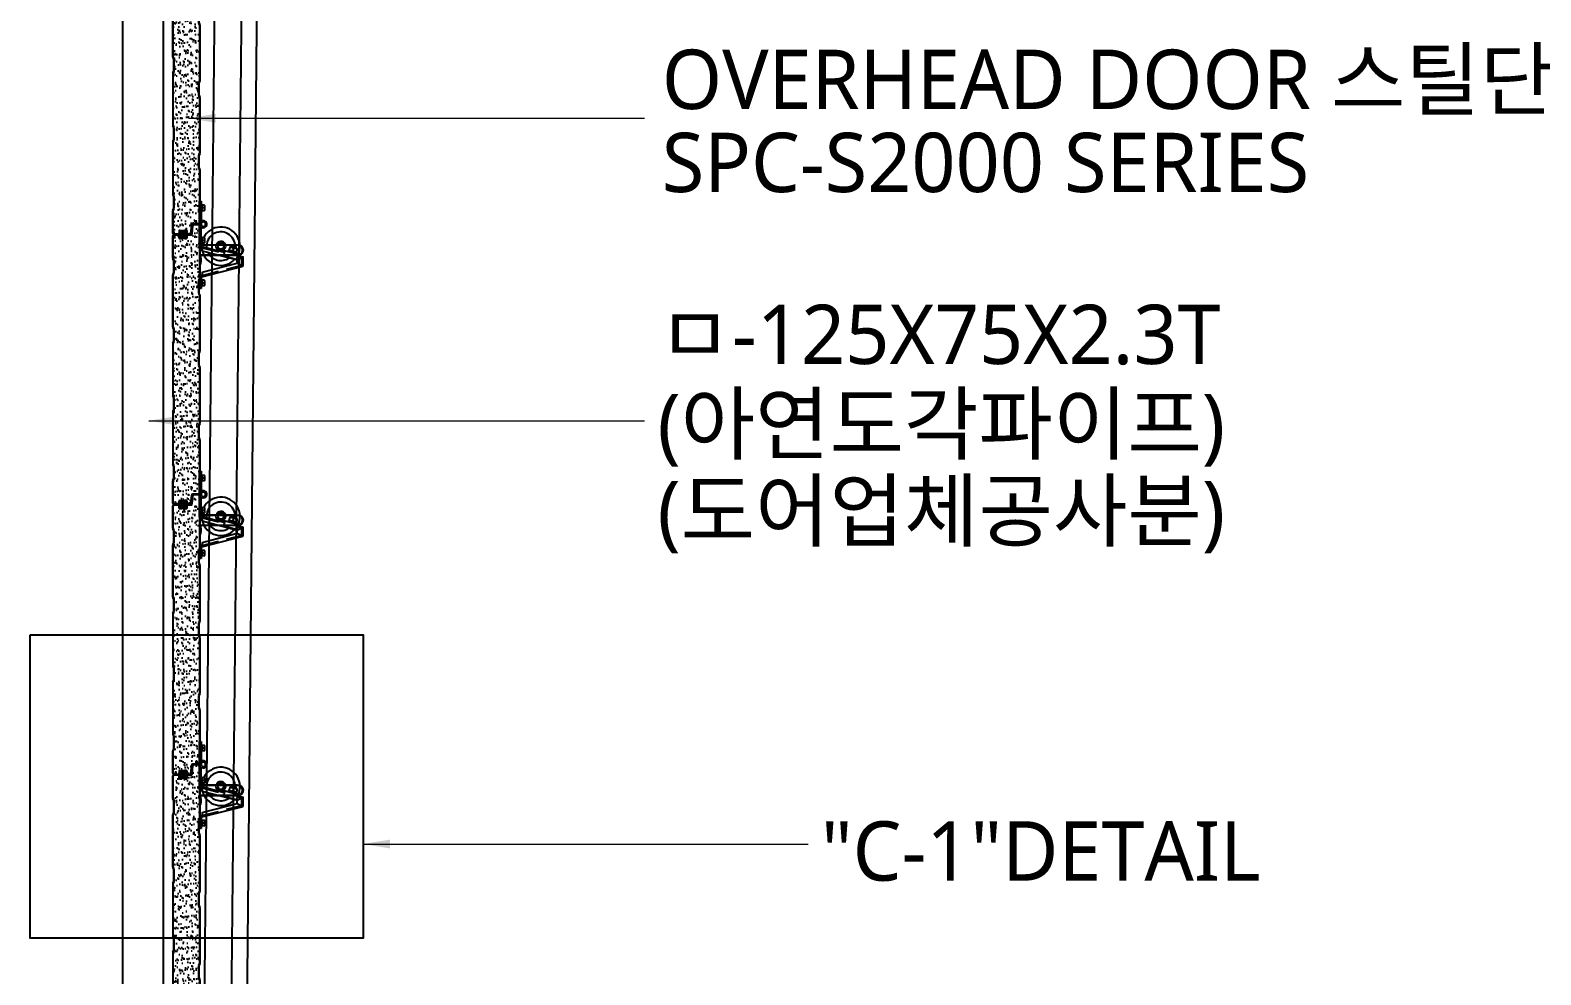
# Model space of a CAD drawing. Header units: millimetres. Extents: x 909 to 159266, y 137 to 21462.
# Drawn here: x 96085 to 98882, y 12569 to 14317 of the extents above; entities that cross this region are included whole.
import ezdxf

# ---------------------------------------------------------------- set-up
doc = ezdxf.new("R2010")
doc.units = ezdxf.units.MM
doc.header["$LTSCALE"] = 50
doc.header["$MEASUREMENT"] = 0
doc.linetypes.add('HIDDEN2', pattern=[0.1875, 0.125, -0.0625])
for name, color, linetype in [('OHD Frame', 2, 'Continuous'), ('OHD Panel', 5, 'Continuous'), ('OHD Track', 4, 'Continuous')]:
    doc.layers.add(name, color=color, linetype=linetype)
doc.layers.add('건축120130$0$TEX', color=3, linetype='Continuous', lineweight=15)
doc.layers.add('주단면도-1$0$A-ELEV-LIN2', color=7, linetype='Continuous', lineweight=25)
doc.styles.get("Standard").update_dxf_attribs({"font": 'NanumGothicBold.ttf'})
doc.styles.add('울릉도M', font='NanumGothic.ttf')
doc.dimstyles.new('ISO-25', dxfattribs={"dimtxt": 2.5, "dimasz": 2.5, "dimexe": 1.25, "dimexo": 0.625, "dimtad": 1, "dimtxsty": 'Standard', "dimcen": 2.5, "dimadec": 0, "dimazin": 0, "dimtfac": 1, "dimtmove": 0, "dimatfit": 3, "dimfxl": 1, "dimarcsym": 0})

# ---------------------------------------------------------------- blocks, each defined once
blk = doc.blocks.new('A$C1B0F701D')
at = {"layer": 'OHD Panel'}
for p, q in [((1.218728721141815e-05, 457.0901667959988), (1.218728721141815e-05, 498.4999968521297)), ((0.5000121872872114, 457.0901667959988), (0.5000121872872114, 498.4999968521297)), ((2.500012187287211, 500.9999968521297), (9.500012187287211, 500.9999968521297)), ((9.500012187287211, 500.9999968521297), (2.500012187287211, 500.9999968521297)), ((2.500012187287211, 500.4999968521297), (9.500012187287211, 500.4999968521297)), ((11.50001218728721, 498.4999968521297), (11.50001218728721, 495.9999968521297)), ((11.50001218728721, 494.9999968521297), (11.50001218728721, 498.4999968521297)), ((12.00001218728721, 498.4999968521297), (12.00001218728721, 495.9999968521297)), ((12.00001218728721, 494.9999968521297), (12.00001218728721, 498.4999968521297)), ((16.50001218728721, 493.9999968521297), (13.00001218728721, 493.9999968521297)), ((13.00001218728721, 493.4999968521297), (16.50001218728721, 493.4999968521297)), ((16.50001218728721, 493.4999968521297), (16.50001218728721, 493.9999968521297)), ((1.788866569288075, 452.922288088128), (0.2639442104846239, 455.9721328075975)), ((2.236080165021122, 453.1458948869258), (0.7111578052863479, 456.1957396063954)), ((2.000012187287211, 430.9721328075975), (2.000012187287211, 452.0278608985245)), ((2.500012187287211, 430.9721328075975), (2.500012187287211, 452.0278608985245)), ((1.218728721141815e-05, 330.0901667959988), (1.218728721141815e-05, 425.9098269082606)), ((0.2639442104846239, 427.0278608985245), (1.788866569288075, 430.0777056161314)), ((0.5000121872872114, 330.0901667959988), (0.5000121872872114, 425.9098269082606)), ((0.7111578052863479, 426.8042540997267), (2.236080165021122, 429.8540988191962)), ((1.788866569288075, 325.922288088128), (0.2639442104846239, 328.9721328075975)), ((2.236080165021122, 326.1458948869258), (0.7111578052863479, 329.1957396063954)), ((2.000012187287211, 303.9721328075975), (2.000012187287211, 325.0278608985245)), ((2.500012187287211, 303.9721328075975), (2.500012187287211, 325.0278608985245)), ((1.218728721141815e-05, 298.9098269082606), (1.218728721141815e-05, 203.0901667959988)), ((0.2639442104846239, 300.0278608985245), (1.788866569288075, 303.0777056161314)), ((0.5000121872872114, 203.0901667959988), (0.5000121872872114, 298.9098269082606)), ((0.7111578052863479, 299.8042540997267), (2.236080165021122, 302.8540988191962)), ((1.788866569288075, 198.922288088128), (0.2639442104846239, 201.9721328075975)), ((2.236080165021122, 199.1458948869258), (0.7111578052863479, 202.1957396063954)), ((2.000012187287211, 176.9721328075975), (2.000012187287211, 198.0278608985245)), ((2.500012187287211, 176.9721328075975), (2.500012187287211, 198.0278608985245)), ((1.218728721141815e-05, 171.9098269082606), (1.218728721141815e-05, 76.09016679599881)), ((0.2639442104846239, 173.0278608985245), (1.788866569288075, 176.0777056161314)), ((0.5000121872872114, 76.09016679599881), (0.5000121872872114, 171.9098269082606)), ((0.7111578052863479, 172.8042540997267), (2.236080165021122, 175.8540988191962)), ((1.788866569288075, 71.92228808812797), (0.2639442104846239, 74.97213280759752)), ((2.236080165021122, 72.14589488692582), (0.7111578052863479, 75.19573960639536)), ((2.000012187287211, 49.97213280759752), (2.000012187287211, 71.02786089852452)), ((2.500012187287211, 49.97213280759752), (2.500012187287211, 71.02786089852452)), ((1.218728721141815e-05, 3.499996852129698), (1.218728721141815e-05, 44.90982690826058)), ((0.2639442104846239, 46.02786089852452), (1.788866569288075, 49.07770561613142)), ((0.5000121872872114, 3.499996852129698), (0.5000121872872114, 44.90982690826058)), ((0.7111578052863479, 45.80425409972668), (2.236080165021122, 48.85409881919622)), ((9.500012187287211, 1.499996852129698), (2.500012187287211, 1.499996852129698)), ((9.500012187287211, 0.9999968521296978), (2.500012187287211, 0.9999968521296978)), ((11.50001218728721, 6.999996852129698), (11.50001218728721, 3.499996852129698)), ((12.00001218728721, 6.999996852129698), (12.00001218728721, 3.499996852129698)), ((13.00001218728721, 8.499996852129698), (16.50001218728721, 8.499996852129698)), ((16.50001218728721, 7.999996852129698), (13.00001218728721, 7.999996852129698)), ((16.50001218728721, 8.499996852129698), (16.50001218728721, 7.999996852129698))]:
    blk.add_line(p, q, dxfattribs=at)
for centre, radius, start, end in [((2.500012187287211, 498.4999968521297), 2.5, 90, 180), ((2.500012187287211, 498.4999968521297), 2.000000000001364, 90, 180), ((9.500012187287211, 498.4999968521297), 2.5, 0, 90), ((9.500012187287211, 498.4999968521297), 1.999999999998408, 0, 90), ((13.00001218728721, 494.9999968521297), 1.5, 180, 270), ((13.00001218728721, 494.9999968521297), 1, 180, 270), ((2.500012187287211, 457.0901667959988), 2.5, 180, 206.5650512009417), ((2.500012187287211, 457.0901667959988), 2, 180, 206.5650512009417), ((1.218728721141815e-05, 452.0278608985245), 2, 0, 26.56505120094169), ((1.218728721141815e-05, 452.0278608985245), 2.5, 0, 26.56505120094169), ((2.500012187287211, 425.9098269082606), 2.5, 153.4349487990583, 180), ((2.500012187287211, 425.9098269082606), 2, 153.4349487990583, 180), ((1.218728721141815e-05, 430.9721328075975), 2, 333.4349487990583, 0), ((1.218728721141815e-05, 430.9721328075975), 2.5, 333.4349487990583, 0), ((2.500012187287211, 330.0901667959988), 2.5, 180, 206.5650512009417), ((2.500012187287211, 330.0901667959988), 2, 180, 206.5650512009417), ((1.218728721141815e-05, 325.0278608985245), 2, 0, 26.56505120094169), ((1.218728721141815e-05, 325.0278608985245), 2.5, 0, 26.56505120094169), ((2.500012187287211, 298.9098269082606), 2.5, 153.4349487990583, 180), ((2.500012187287211, 298.9098269082606), 2, 153.4349487990583, 180), ((1.218728721141815e-05, 303.9721328075975), 2, 333.4349487990583, 0), ((1.218728721141815e-05, 303.9721328075975), 2.5, 333.4349487990583, 0), ((2.500012187287211, 203.0901667959988), 2.5, 180, 206.5650512009417), ((2.500012187287211, 203.0901667959988), 2, 180, 206.5650512009417), ((1.218728721141815e-05, 198.0278608985245), 2, 0, 26.56505120094169), ((1.218728721141815e-05, 198.0278608985245), 2.5, 0, 26.56505120094169), ((2.500012187287211, 171.9098269082606), 2.5, 153.4349487990583, 180), ((2.500012187287211, 171.9098269082606), 2, 153.4349487990583, 180), ((1.218728721141815e-05, 176.9721328075975), 2, 333.4349487990583, 0), ((1.218728721141815e-05, 176.9721328075975), 2.5, 333.4349487990583, 0), ((2.500012187287211, 76.09016679599881), 2.5, 180, 206.5650512009417), ((2.500012187287211, 76.09016679599881), 2, 180, 206.5650512009417), ((1.218728721141815e-05, 71.02786089852452), 2, 0, 26.56505120094169), ((1.218728721141815e-05, 71.02786089852452), 2.5, 0, 26.56505120094169), ((2.500012187287211, 44.90982690826058), 2.5, 153.4349487990583, 180), ((2.500012187287211, 44.90982690826058), 2, 153.4349487990583, 180), ((1.218728721141815e-05, 49.97213280759752), 2, 333.4349487990583, 0), ((1.218728721141815e-05, 49.97213280759752), 2.5, 333.4349487990583, 0), ((2.500012187287211, 3.499996852129698), 2.5, 180, 270), ((2.500012187287211, 3.499996852129698), 2.000000000000114, 180, 270), ((9.500012187287211, 3.499996852129698), 2.5, 270, 0), ((9.500012187287211, 3.499996852129698), 2.000000000000057, 270, 0), ((13.00001218728721, 6.999996852129698), 1.5, 90, 180), ((13.00001218728721, 6.999996852129698), 1, 90, 180)]:
    blk.add_arc(centre, radius, start, end, dxfattribs=at)
blk = doc.blocks.new('A$C2BEC2C56')
h = blk.add_hatch(color=256)
h.dxf.hatch_style = 1
h.paths.add_polyline_path([(26.9999999506399, 477.5), (27.9999999506399, 477.5), (27.9999999506399, 517.5), (26.9999999506399, 517.5)])
h = blk.add_hatch(color=256)
h.dxf.hatch_style = 1
h.paths.add_polyline_path([(26.9999999506399, 22.5), (27.9999999506399, 22.5), (27.9999999506399, 62.5), (26.9999999506399, 62.5)])
for p, q in [((26.9999999506399, 517.5), (26.9999999506399, 477.5)), ((27.9999999506399, 517.5), (26.9999999506399, 517.5)), ((27.9999999506399, 477.5), (27.9999999506399, 517.5)), ((26.9999999506399, 477.5), (27.9999999506399, 477.5)), ((26.9999999506399, 62.5), (26.9999999506399, 22.5)), ((26.9999999506399, 22.5), (27.9999999506399, 22.5))]:
    blk.add_line(p, q)
at = {"layer": 'OHD Panel'}
for p, q in [((13.48071060795337, 501.8953152168542), (15.15085763391107, 517.7617119625211)), ((13.97796333394945, 501.84297282435), (15.64811035990715, 517.7093695700169)), ((17.6371212657541, 520), (25.9999999506399, 520)), ((17.6371212657541, 519.5), (25.9999999506399, 519.5)), ((27.9999999506399, 517.5), (27.9999999506399, 419.5901699438691)), ((28.4999999506399, 517.5), (28.4999999506399, 419.5901699438691)), ((-4.936009645462036e-08, 494), (3.499999950639904, 494)), ((-4.936009645462036e-08, 493.5), (-4.936009645462036e-08, 494)), ((-4.936009645462036e-08, 493.5), (3.499999950639904, 493.5)), ((4.499999950639904, 495), (4.499999950639904, 499.5)), ((4.999999950639904, 495), (4.999999950639904, 499.5)), ((5.999999950639904, 501), (12.48620515409857, 501)), ((5.999999950639904, 500.5), (12.48620515409857, 500.5)), ((25.9999999506399, 414.5278640463948), (25.9999999506399, 393.4721359554678)), ((27.78885433264077, 418.695742752403), (26.26393197290599, 415.6458980347961)), ((26.26393197290599, 392.3541019670665), (27.78885433264077, 389.304257247597)), ((26.4999999506399, 414.5278640463948), (26.4999999506399, 393.4721359554678)), ((28.23606792837381, 418.4721359554678), (26.71114556863904, 415.4222912359983)), ((26.71114556863904, 392.5777087640017), (28.23606792837381, 389.5278640463948)), ((27.9999999506399, 388.4098300561309), (27.9999999506399, 285.5901699438691)), ((28.4999999506399, 388.4098300561309), (28.4999999506399, 285.5901699438691)), ((25.9999999506399, 280.5278640463948), (25.9999999506399, 259.4721359554678)), ((27.78885433264077, 284.695742752403), (26.26393197290599, 281.6458980347961)), ((26.4999999506399, 280.5278640463948), (26.4999999506399, 259.4721359554678)), ((28.23606792837381, 284.4721359554678), (26.71114556863904, 281.4222912359983)), ((26.26393197290599, 258.3541019670665), (27.78885433264077, 255.304257247597)), ((26.71114556863904, 258.5777087640017), (28.23606792837381, 255.5278640463948)), ((27.9999999506399, 254.4098300561309), (27.9999999506399, 151.5901699438691)), ((28.4999999506399, 254.4098300561309), (28.4999999506399, 151.5901699438691)), ((25.9999999506399, 146.5278640463948), (25.9999999506399, 125.4721359554678)), ((27.78885433264077, 150.695742752403), (26.26393197290599, 147.6458980347961)), ((26.4999999506399, 146.5278640463948), (26.4999999506399, 125.4721359554678)), ((28.23606792837381, 150.4721359554678), (26.71114556863904, 147.4222912359983)), ((26.26393197290599, 124.3541019670665), (27.78885433264077, 121.304257247597)), ((26.71114556863904, 124.5777087640017), (28.23606792837381, 121.5278640463948)), ((27.9999999506399, 120.4098300561309), (27.9999999506399, 22.5)), ((28.4999999506399, 120.4098300561309), (28.4999999506399, 22.5)), ((27.9999999506399, 62.5), (26.9999999506399, 62.5)), ((27.9999999506399, 22.5), (27.9999999506399, 62.5)), ((3.499999950639904, 8.5), (-4.936009645462036e-08, 8.5)), ((-4.936009645462036e-08, 8.5), (-4.936009645462036e-08, 8)), ((3.499999950639904, 8), (-4.936009645462036e-08, 8)), ((4.499999950639904, 3.5), (4.499999950639904, 7)), ((4.999999950639904, 3.5), (4.999999950639904, 7)), ((9.33528904337436, 1.5), (6.999999950639904, 1.5)), ((9.33528904337436, 1), (6.999999950639904, 1)), ((12.9002032680437, 18.26171196252108), (11.32429994922131, 3.290630431845784)), ((13.3974559949711, 18.20936957001686), (11.82155267614871, 3.238288039341569)), ((25.9999999506399, 20.5), (15.38646690081805, 20.5)), ((25.9999999506399, 20), (15.38646690081805, 20))]:
    blk.add_line(p, q, dxfattribs=at)
for centre, radius, start, end in [((17.6371212657541, 517.5), 2.499999999999688, 90, 173.9909940145751), ((17.6371212657541, 517.5), 1.999999999998641, 90, 173.9909940145751), ((25.9999999506399, 517.5), 2.5, 0, 90), ((25.9999999506399, 517.5), 2, 0, 90), ((3.499999950639904, 495), 1, 270, 0), ((3.499999950639904, 495), 1.5, 270, 0), ((5.999999950639904, 499.5), 1.5, 90, 180), ((5.999999950639904, 499.5), 1, 90, 180), ((12.48620515409857, 502), 0.9999999999990621, 270, 353.9909940145752), ((12.48620515409857, 502), 1.499999999999716, 270, 353.9909940145752), ((25.9999999506399, 419.5901699438691), 1.999999999998181, 333.4349487990583, 0), ((25.9999999506399, 419.5901699438691), 2.499999999998181, 333.4349487990583, 0), ((28.4999999506399, 414.5278640463948), 2.499999999999993, 153.4349487990583, 180), ((28.4999999506399, 393.4721359554678), 2.499999999996362, 180, 206.5650512009417), ((28.4999999506399, 414.5278640463948), 1.999999999999933, 153.4349487990583, 180), ((28.4999999506399, 393.4721359554678), 1.999999999998181, 180, 206.5650512009417), ((25.9999999506399, 388.4098300561309), 2.000000000000035, 0, 26.56505120094169), ((25.9999999506399, 388.4098300561309), 2.500000000000019, 0, 26.56505120094169), ((28.4999999506399, 280.5278640463948), 2.499999999999993, 153.4349487990583, 180), ((28.4999999506399, 280.5278640463948), 1.999999999999933, 153.4349487990583, 180), ((25.9999999506399, 285.5901699438691), 1.999999999998181, 333.4349487990583, 0), ((25.9999999506399, 285.5901699438691), 2.499999999998181, 333.4349487990583, 0), ((28.4999999506399, 259.4721359554678), 2.499999999996362, 180, 206.5650512009417), ((28.4999999506399, 259.4721359554678), 1.999999999998181, 180, 206.5650512009417), ((25.9999999506399, 254.4098300561309), 2.000000000000035, 0, 26.56505120094169), ((25.9999999506399, 254.4098300561309), 2.500000000000019, 0, 26.56505120094169), ((28.4999999506399, 146.5278640463948), 2.499999999999917, 153.4349487990583, 180), ((28.4999999506399, 146.5278640463948), 1.999999999999933, 153.4349487990583, 180), ((25.9999999506399, 151.5901699438691), 1.999999999998181, 333.4349487990583, 0), ((25.9999999506399, 151.5901699438691), 2.499999999998181, 333.4349487990583, 0), ((28.4999999506399, 125.4721359554678), 2.499999999996362, 180, 206.5650512009417), ((28.4999999506399, 125.4721359554678), 1.999999999998181, 180, 206.5650512009417), ((25.9999999506399, 120.4098300561309), 2.000000000000035, 0, 26.56505120094169), ((25.9999999506399, 120.4098300561309), 2.500000000000019, 0, 26.56505120094169), ((3.499999950639904, 7), 1.5, 0, 90), ((3.499999950639904, 7), 1, 0, 90), ((6.999999950639904, 3.5), 2.5, 180, 270), ((6.999999950639904, 3.5), 2, 180, 270), ((9.33528904337436, 3.5), 2.00000000000056, 270, 353.9909940145752), ((9.33528904337436, 3.5), 2.500000000001503, 270, 353.9909940145752), ((15.38646690081805, 18), 2.499999999998522, 90, 173.9909940145751), ((15.38646690081805, 18), 2.000000000000341, 90, 173.9909940145751), ((25.9999999506399, 22.5), 2.5, 270, 0), ((25.9999999506399, 22.5), 2, 270, 0)]:
    blk.add_arc(centre, radius, start, end, dxfattribs=at)
blk = doc.blocks.new('판넬')
h = blk.add_hatch()
h.set_pattern_fill('AR-SAND', color=253, scale=0.3)
h.set_pattern_definition([(37.50000000000001, (2318087.768194509, -116208.1338546443), (-0.4800093887952137, 14.68239711988027), [0, -11.5824, 0, -12.954, 0, -12.3825]), (7.499999999999999, (2318087.768194509, -116208.1338546443), (13.48569849414008, 21.50475301705063), [0, -6.248400000000001, 0, -10.4394, 0, -4.0005]), (327.5, (2318078.395594509, -116208.1338546443), (23.72977110724374, 0.04311554035637286), [0, -3.81, 0, -13.716, 0, -17.907]), (317.5, (2318078.395594509, -116208.1338546443), (22.90669357416892, 6.687879697716489), [0, -1.905, 0, -8.991599999999998, 0, -10.287])])
h.paths.add_polyline_path([(2376486.369014149, -61366.95126965109, 0.1164338214697226), (2376486.580159767, -61366.05684246006), (2376486.580159767, -61263.23718234734, 0.1164338214658536), (2376486.369014149, -61262.34275515634), (2376484.844091789, -61259.29291043728, -0.1164338214658552), (2376484.580159767, -61258.17487644864), (2376484.580159767, -61237.1191483587, -0.1164338214697252), (2376484.844091789, -61236.00111436992), (2376486.369014149, -61232.95126965109, 0.1164338214697226), (2376486.580159767, -61232.05684246006), (2376486.580159767, -61129.23718234734, 0.1164338214658536), (2376486.369014149, -61128.34275515634), (2376484.844091789, -61125.29291043728, -0.1164338214658538), (2376484.580159767, -61124.17487644864), (2376484.580159767, -61103.1191483587, -0.1164338214697224), (2376484.844091789, -61102.00111436992), (2376486.369014149, -61098.95126965109, 0.1164338214697226), (2376486.580159767, -61098.05684246006), (2376486.580159767, -61040.1470124037), (2376485.580159767, -61040.1470124037), (2376485.580159767, -61000.1470124037), (2376486.580159767, -61000.1470124037, 0.4142135623730951), (2376484.580159767, -60998.1470124037), (2376476.217281082, -60998.1470124037, 0.3838189494974931), (2376474.228270176, -60999.93764283466), (2376472.55812315, -61015.80403958048, -0.383818949497481), (2376471.066364971, -61017.1470124037), (2376464.580159767, -61017.1470124037, 0.4142135623730925), (2376463.580159767, -61018.1470124037), (2376463.580159767, -61022.6470124037, -0.4142135623730951), (2376462.080159767, -61024.1470124037), (2376458.580159767, -61024.1470124037), (2376458.580159767, -61023.6470124037), (2376453.580159767, -61023.64701240358), (2376453.580159767, -61024.14701240358), (2376450.080159767, -61024.14701240358, -0.4142135623730951), (2376448.580159767, -61022.64701240358), (2376448.580159767, -61019.14701240358, 0.4142135623730951), (2376446.580159767, -61017.14701240358), (2376439.580159767, -61017.14701240358, 0.4142135623730951), (2376437.580159767, -61019.14701240358), (2376437.580159767, -61060.55684245995, 0.1164338214658501), (2376437.791305385, -61061.45126965095), (2376439.316227744, -61064.50111437, -0.1164338214658508), (2376439.580159767, -61065.61914835864), (2376439.580159767, -61086.67487644858, -0.1164338214658514), (2376439.316227744, -61087.79291043733), (2376437.791305385, -61090.84275515647, 0.1164338214619848), (2376437.580159767, -61091.73718234745), (2376437.580159767, -61187.55684245995, 0.1164338214658537), (2376437.791305385, -61188.45126965095), (2376439.316227744, -61191.50111437, -0.1164338214658538), (2376439.580159767, -61192.61914835864), (2376439.580159767, -61213.67487644858, -0.1164338214619862), (2376439.316227744, -61214.7929104373), (2376437.791305385, -61217.84275515647, 0.1164338214619848), (2376437.580159767, -61218.73718234745), (2376437.580159767, -61314.55684245995, 0.1164338214658537), (2376437.791305385, -61315.45126965095), (2376439.316227744, -61318.50111437, -0.1164338214658545), (2376439.580159767, -61319.61914835864), (2376439.580159767, -61340.67487644858, -0.1164338214619844), (2376439.316227744, -61341.7929104373), (2376437.791305385, -61344.84275515647, 0.1164338214619848), (2376437.580159767, -61345.73718234745), (2376437.580159767, -61441.55684245995, 0.1164338214658537), (2376437.791305385, -61442.45126965095), (2376439.316227744, -61445.50111437, -0.1164338214658552), (2376439.580159767, -61446.61914835864), (2376439.580159767, -61466.67487644858, -0.1164338214619847), (2376439.316227744, -61467.7929104373), (2376437.791305385, -61470.84275515647, 0.1164338214619848), (2376437.580159767, -61471.73718234745), (2376437.580159767, -61514.14701240358, 0.4142135623730951), (2376439.580159767, -61516.14701240358), (2376446.580159767, -61516.14701240358, 0.4142135623730951), (2376448.580159767, -61514.14701240358), (2376448.580159767, -61510.64701240358, -0.4142135623730951), (2376450.080159767, -61509.14701240358), (2376453.580159767, -61509.14701240358), (2376453.580159767, -61509.64701240358), (2376458.580159767, -61509.6470124037), (2376458.580159767, -61509.1470124037), (2376462.080159767, -61509.1470124037, -0.4142135623730951), (2376463.580159767, -61510.6470124037), (2376463.580159767, -61514.1470124037, 0.4142135623730951), (2376465.580159767, -61516.1470124037), (2376467.915448859, -61516.1470124037, 0.3838189495020591), (2376469.904459765, -61514.35638197271), (2376471.480363084, -61499.38530044244, -0.3838189495020575), (2376473.966626717, -61497.1470124037), (2376484.580159767, -61497.1470124037, 0.4142135623730951), (2376486.580159767, -61495.1470124037), (2376485.580159767, -61495.1470124037), (2376485.580159767, -61455.1470124037), (2376486.580159767, -61455.1470124037), (2376486.580159767, -61397.23718234734, 0.1164338214658532), (2376486.369014149, -61396.34275515634), (2376484.844091789, -61393.29291043728, -0.1164338214658538), (2376484.580159767, -61392.17487644864), (2376484.580159767, -61371.1191483587, -0.1164338214697235), (2376484.844091789, -61370.00111436992)])
h = blk.add_hatch(color=8)
h.dxf.hatch_style = 1
h.paths.add_polyline_path([(2376462.080159767, -61023.6470124037, 0.4142135623730951), (2376463.080159767, -61022.6470124037), (2376463.080159767, -61016.60919053791, 0.1374513143177731), (2376449.080159767, -61016.60919053791), (2376449.080159767, -61022.6470124037, 0.4142135623730951), (2376450.080159767, -61023.6470124037)])
h.paths.add_polyline_path([(2376456.472953836, -61022.1470724037), (2376456.472953836, -61020.14666998741), (2376461.472853835, -61020.14666998741), (2376461.472853835, -61022.1470724037)], flags=16)
h.paths.add_polyline_path([(2376455.472953836, -61022.1470724037), (2376450.473053835, -61022.1470724037), (2376450.473053835, -61020.14666998741), (2376455.472953836, -61020.14666998741)], flags=16)
h.paths.add_polyline_path([(2376450.473053835, -61019.14666998741), (2376450.473053835, -61017.83131527804, -0.05389513537904637), (2376456.068460103, -61017.14930009912, -0.05204155013953814), (2376461.472853835, -61017.7871806753), (2376461.472853835, -61019.14666998741)], flags=16)
h = blk.add_hatch(color=8)
h.dxf.hatch_style = 1
h.paths.add_polyline_path([(2376463.080159766, -61516.68483426962), (2376463.080159767, -61510.6470124037, 0.4142135623718518), (2376462.080159767, -61509.6470124037), (2376450.080159766, -61509.64701240375, 0.4142135623718518), (2376449.080159766, -61510.64701240375), (2376449.080159766, -61516.68483426957, 0.1374513143154419)])
h.paths.add_polyline_path([(2376456.068460101, -61516.14472470836, -0.05389513537517657), (2376450.473053834, -61515.46270952946), (2376450.473053834, -61514.14735482004), (2376461.472853834, -61514.14735482008), (2376461.472853834, -61515.50684413216, -0.05204155014453569)], flags=16)
h.paths.add_polyline_path([(2376456.472953835, -61513.14735482007), (2376456.472953835, -61511.14695240378), (2376461.472853834, -61511.1469524038), (2376461.472853834, -61513.14735482008)], flags=16)
h.paths.add_polyline_path([(2376455.472953835, -61513.14735482006), (2376450.473053834, -61513.14735482004), (2376450.473053834, -61511.14695240375), (2376455.472953835, -61511.14695240377)], flags=16)
for p, q in [((2376449.080159767, -61022.6470124037), (2376449.080159767, -61016.60919053791)), ((2376450.473053835, -61019.14666998741), (2376450.473053835, -61017.8313152781)), ((2376461.472853835, -61017.78718067531), (2376461.472853835, -61019.14666998741)), ((2376462.080159767, -61023.6470124037), (2376450.080159767, -61023.6470124037)), ((2376461.472853835, -61019.14666998741), (2376450.473053835, -61019.14666998741)), ((2376455.472953836, -61020.14666998741), (2376450.473053835, -61020.14666998741)), ((2376450.473053835, -61022.1470724037), (2376450.473053835, -61020.14666998741)), ((2376455.472953836, -61022.1470724037), (2376450.473053835, -61022.1470724037)), ((2376455.472953836, -61020.14666998741), (2376455.472953836, -61022.1470724037)), ((2376461.472853835, -61020.14666998741), (2376456.472953836, -61020.14666998741)), ((2376456.472953836, -61020.14666998741), (2376456.472953836, -61022.1470724037)), ((2376461.472853835, -61022.1470724037), (2376456.472953836, -61022.1470724037)), ((2376461.472853835, -61020.14666998741), (2376461.472853835, -61022.1470724037)), ((2376449.080159766, -61510.64701240375), (2376449.080159766, -61516.68483426954)), ((2376462.080159766, -61509.6470124038), (2376450.080159766, -61509.64701240375)), ((2376455.472953835, -61511.14695240377), (2376450.473053834, -61511.14695240375)), ((2376450.473053834, -61511.14695240375), (2376450.473053834, -61513.14735482004)), ((2376455.472953835, -61513.14735482006), (2376450.473053834, -61513.14735482004)), ((2376450.473053834, -61514.14735482004), (2376450.473053834, -61515.46270952935)), ((2376461.472853834, -61514.14735482008), (2376450.473053834, -61514.14735482004)), ((2376455.472953835, -61513.14735482006), (2376455.472953835, -61511.14695240377)), ((2376461.472853834, -61511.1469524038), (2376456.472953835, -61511.14695240378)), ((2376456.472953835, -61513.14735482007), (2376456.472953835, -61511.14695240378)), ((2376461.472853834, -61513.14735482008), (2376456.472953835, -61513.14735482007)), ((2376461.472853834, -61513.14735482008), (2376461.472853834, -61511.1469524038)), ((2376461.472853834, -61515.50684413219), (2376461.472853834, -61514.14735482008))]:
    blk.add_line(p, q)
at = {"color": 0}
for p, q in [((2376463.080159767, -61022.6470124037), (2376463.080159767, -61016.60919053791)), ((2376463.080159766, -61510.6470124038), (2376463.080159766, -61516.6848342696))]:
    blk.add_line(p, q, dxfattribs=at)
at = {"color": 4}
for p, q in [((2376449.080159767, -61019.1470124037), (2376449.080159767, -61019.6470124037)), ((2376449.080159766, -61514.14701240375), (2376449.080159766, -61513.64701240375))]:
    blk.add_line(p, q, dxfattribs=at)
for centre, radius, start, end in [((2376456.080159767, -61041.59167247135), 25.94464113367092, 74.34732247678907, 105.6526775232109), ((2376456.425188879, -61043.36997814458), 26.22310455654359, 90.77945324020176, 103.1193697911765), ((2376455.714670993, -61043.359844666), 26.21293217529136, 77.31037557479334, 89.22667031977839), ((2376450.080159767, -61022.6470124037), 1, 180, 270), ((2376462.080159767, -61022.6470124037), 1, 270, 0), ((2376450.080159766, -61510.64701240375), 1, 90, 180), ((2376456.080159766, -61491.70235233612), 25.94464113367092, 254.3473224767891, 285.6526775232109), ((2376456.425188878, -61489.9240466629), 26.22310455654359, 256.8806302088234, 269.2205467597983), ((2376455.714670992, -61489.93418014147), 26.21293217529136, 270.7733296802216, 282.6896244252067), ((2376462.080159766, -61510.6470124038), 1, 0, 90)]:
    blk.add_arc(centre, radius, start, end)
at = {"color": 6}
for name, p in [('A$C1B0F701D', (2376437.080147579, -61517.64700925525)), ('A$C2BEC2C56', (2376458.580159816, -61517.6470124037))]:
    blk.add_blockref(name, p, dxfattribs=at)
blk = doc.blocks.new('3ROLLER')
for p, q in [((102999.8761135074, -161025.5875787031), (103008.351458306, -160992.6608641609)), ((103008.351458306, -160992.6608641609), (103018.0357861125, -160995.153612631)), ((102995.2325428701, -160995.4882162311), (102993.1474152276, -161003.5889371223)), ((102993.4182211881, -161004.0997474196), (102993.1571605135, -161003.6577088078)), ((102996.1548354539, -160995.5382139369), (102993.4755670796, -161004.1419352816)), ((102993.9387767713, -161003.897713145), (102993.5425127565, -161004.1317401015)), ((102994.2970952963, -161004.3259698417), (102994.0630683397, -161003.9297058266)), ((102997.0337095621, -160995.7644363585), (102994.3544411878, -161004.3681577034)), ((102994.8176508806, -161004.1239355665), (102994.4213868645, -161004.3579625233)), ((102995.1759694055, -161004.5521922635), (102994.9419424489, -161004.1559282484)), ((102997.9125836703, -160995.9906587801), (102995.233315296, -161004.5943801253)), ((102995.6965249878, -161004.3501579882), (102995.3002609738, -161004.5841849451)), ((102995.5673341951, -160995.7504433921), (102995.398572406, -160995.46468903)), ((102995.5656949456, -161006.2288290178), (102998.5569931096, -160994.6076356501)), ((102996.087889777, -160995.548409117), (102995.6916257634, -160995.7824360737)), ((102995.9741858541, -161004.6418418384), (102995.8208165562, -161004.38215067)), ((102996.4462083021, -160995.9766658135), (102996.2121813455, -160995.5804017986)), ((102996.2848528793, -161007.4465366456), (103002.0954495632, -161008.9421857277)), ((102996.9667638853, -160995.7746315386), (102996.5704998705, -160996.0086584951)), ((102997.3250824103, -160996.2028882351), (102997.0910554537, -160995.8066242204)), ((102997.8456379944, -160996.0008539604), (102997.4493739786, -160996.2348809167)), ((102998.1232988602, -160996.292537809), (102997.9699295627, -160996.032846642)), ((102998.0297768083, -161000.6675071809), (103003.8403734922, -161002.163156263)), ((102998.2660852657, -161019.8076298226), (102999.0859823819, -161016.6223295261)), ((102999.7747007373, -160993.8884777164), (103005.5852974212, -160995.3841267983)), ((103002.0954495632, -161008.9421857277), (103005.5852974212, -160995.3841267983)), ((103002.1195871306, -161016.8716836772), (103011.8039149371, -161019.3644321474)), ((103002.3474622351, -161011.0722462351), (103003.5337654305, -161011.3776009829)), ((103002.7814118494, -161026.3354032441), (103005.0248854726, -161017.6195082183)), ((103003.5337654305, -161011.3776009829), (103003.7830402776, -161010.4091682022)), ((103003.5457742463, -161010.3480958647), (103004.0323151245, -161009.4407354215)), ((103003.5457742463, -161010.3480958647), (103003.7830402776, -161010.4091682022)), ((103003.7950490933, -161009.379663084), (103004.2815899715, -161008.472302641)), ((103003.7950490933, -161009.379663084), (103004.2815899715, -161008.472302641)), ((103003.7950490933, -161009.379663084), (103004.0323151245, -161009.4407354215)), ((103004.0443239403, -161008.4112303033), (103004.5308648186, -161007.5038698603)), ((103004.0443239403, -161008.4112303033), (103004.5308648186, -161007.5038698603)), ((103004.0443239403, -161008.4112303033), (103004.2815899715, -161008.472302641)), ((103004.2935987873, -161007.4427975228), (103004.7801396655, -161006.5354370796)), ((103004.2935987873, -161007.4427975228), (103004.7801396655, -161006.5354370796)), ((103004.2935987873, -161007.4427975228), (103004.5308648186, -161007.5038698603)), ((103004.5428736343, -161006.4743647421), (103005.0294145126, -161005.5670042989)), ((103004.5428736343, -161006.4743647421), (103005.0294145126, -161005.5670042989)), ((103004.5428736343, -161006.4743647421), (103004.7801396655, -161006.5354370796)), ((103004.7921484813, -161005.5059319614), (103005.2786893595, -161004.5985715182)), ((103004.7921484813, -161005.5059319614), (103005.2786893595, -161004.5985715182)), ((103004.7921484813, -161005.5059319614), (103005.0294145126, -161005.5670042989)), ((103005.0414233283, -161004.5374991807), (103005.5279642065, -161003.6301387377)), ((103005.0414233283, -161004.5374991807), (103005.5279642065, -161003.6301387377)), ((103005.0414233283, -161004.5374991807), (103005.2786893595, -161004.5985715182)), ((103005.2906981753, -161003.5690664002), (103005.7772390535, -161002.661705957)), ((103005.2906981753, -161003.5690664002), (103005.7772390535, -161002.661705957)), ((103005.2906981753, -161003.5690664002), (103005.5279642065, -161003.6301387377)), ((103005.5399730223, -161002.6006336195), (103006.0265139005, -161001.6932731763)), ((103005.5399730223, -161002.6006336195), (103006.0265139005, -161001.6932731763)), ((103005.5399730223, -161002.6006336195), (103005.7772390535, -161002.661705957)), ((103005.7892478693, -161001.6322008388), (103006.2757887475, -161000.7248403956)), ((103005.7892478693, -161001.6322008388), (103006.2757887475, -161000.7248403956)), ((103005.7892478693, -161001.6322008388), (103006.0265139005, -161001.6932731763)), ((103006.0385227163, -161000.6637680581), (103006.5250635945, -160999.7564076149)), ((103006.0385227163, -161000.6637680581), (103006.5250635945, -160999.7564076149)), ((103006.0385227163, -161000.6637680581), (103006.2757887475, -161000.7248403956)), ((103006.2877975633, -160999.6953352774), (103006.7743384415, -160998.7879748344)), ((103006.2877975633, -160999.6953352774), (103006.7743384415, -160998.7879748344)), ((103006.2877975633, -160999.6953352774), (103006.5250635945, -160999.7564076149)), ((103006.5370724103, -160998.7269024969), (103007.0236132885, -160997.8195420537)), ((103006.5370724103, -160998.7269024969), (103007.0236132885, -160997.8195420537)), ((103006.5370724103, -160998.7269024969), (103006.7743384415, -160998.7879748344)), ((103006.7863472573, -160997.7584697162), (103007.2728881355, -160996.851109273)), ((103006.7863472573, -160997.7584697162), (103007.2728881355, -160996.851109273)), ((103006.7863472573, -160997.7584697162), (103007.0236132885, -160997.8195420537)), ((103006.8344094811, -160993.6404561831), (103008.0207126766, -160993.945810931)), ((103007.0356221043, -160996.7900369355), (103007.5221629826, -160995.8826764923)), ((103007.0356221043, -160996.7900369355), (103007.5221629826, -160995.8826764923)), ((103007.0356221043, -160996.7900369355), (103007.2728881355, -160996.851109273)), ((103007.2848969513, -160995.8216041548), (103007.7714378295, -160994.9142437118)), ((103007.2848969513, -160995.8216041548), (103007.7714378295, -160994.9142437118)), ((103007.2848969513, -160995.8216041548), (103007.5221629826, -160995.8826764923)), ((103007.5364962862, -160993.8211735075), (103007.8675834396, -160993.906395426)), ((103007.7714378295, -160994.9142437118), (103008.0207126765, -160993.9458109311)), ((103011.8039149371, -161019.3644321474), (103018.0357861125, -160995.153612631)), ((102998.3498166219, -161028.2924980632), (103001.5351169184, -161029.1123951794))]:
    blk.add_line(p, q)
blk.add_circle((102994.0655168235, -161024.091929621), 5.5)
for centre, radius, start, end in [((102994.0655168235, -161024.091929621), 35.5, 60.87942184661038, 243.5239027176343), ((102994.0655168235, -161024.091929621), 26.5, 88.65149922980834, 275.4192794984183), ((102994.0655168235, -161024.091929621), 9, 56.09417383750239, 345.5653944723763), ((102994.0655168235, -161024.091929621), 6, 45.56539447182232, 345.5653944723763), ((102993.2353026385, -161003.6115593646), 0.09075220560105306, 165.5653944723763, 210.56539447367), ((102993.4963633131, -161004.0535979764), 0.09075220560105306, 210.56539447367, 300.5653944706683), ((102993.9849262146, -161003.97585527), 0.09075220560105306, 30.56539447181014, 120.5653944706683), ((102994.3752374214, -161004.2798203983), 0.09075220560105306, 210.56539447367, 300.5653944086104), ((102994.863800324, -161004.2020776916), 0.09075220560105306, 30.56539454917041, 120.5653944706683), ((102995.2541115305, -161004.5060428201), 0.09075220560105306, 210.56539447367, 300.5653944706683), ((102995.3204302809, -160995.5108384732), 0.09075220560105306, 30.56539447366994, 165.5653944723763), ((102996.5341277263, -161006.4781038649), 1, 165.5653944723763, 255.5653944751104), ((102995.6454763201, -160995.7042939487), 0.09075220560105306, 210.5653944718102, 300.5653944706683), ((102995.7426744311, -161004.4283001132), 0.09075220560105306, 30.56539445815549, 120.5653944706683), ((102996.1340392205, -160995.6265512418), 0.09075220560105306, 30.56539447366994, 120.5653945521721), ((102996.5243504271, -160995.93051637), 0.09075220560105306, 210.56539447367, 300.5653944706683), ((102997.7805019613, -161001.6359399616), 1, 75.56539447511044, 165.5653944723763), ((102997.0129133287, -160995.8527736636), 0.09075220560105306, 30.56539447366994, 120.5653944706683), ((102998.2790516553, -160999.6990744004), 1, 165.5653944723763, 255.5653944751104), ((102997.4032245353, -160996.1567387919), 0.09075220560105306, 210.56539447367, 300.5653944706683), ((102997.8917874378, -160996.0789960855), 0.09075220560105306, 30.56539458019932, 120.5653944706683), ((102999.5254258903, -160994.8569104971), 1, 75.56539447511044, 165.5653944723763), ((103014.5891048956, -161008.5439691593), 12.50000000000588, 149.3051897576381, 191.6692756177604), ((102994.0655168235, -161024.091929621), 35.5, 284.1772318083072, 46.95355713691841), ((103016.3340288246, -161001.7649396946), 12.50000000002234, 139.4615133429814, 181.8255991762351), ((102994.0655168235, -161024.091929621), 26.5, 295.4698609631695, 35.66092798093388), ((102994.0655168235, -161024.091929621), 35.5, 274.1261375556171, 281.2746201945845)]:
    blk.add_arc(centre, radius, start, end)
blk = doc.blocks.new('3인치 SIDE HINGE 단면')
at = {"extrusion": (-1, 2.449293598294202e-16, 5.969165113978049e-14)}
blk.add_line((167695.0146598869, -50181.04001353943, 2.230869566897365e-06), (167695.0146598869, -50145.04001353943, 2.230869566897365e-06), dxfattribs=at)
at = {"extrusion": (2.449293598294202e-16, 1, -2.449293598057982e-16)}
blk.add_line((167695.0146598869, -50145.04001353943, 2.230869566897365e-06), (167697.3146598869, -50145.04001353943, 2.230869566897365e-06), dxfattribs=at)
at = {"extrusion": (-5.969165113978049e-14, -2.449293598057948e-16, -1)}
for p, q in [((167695.0146598869, -50145.04001353943, 2.230869566897365e-06), (167697.3146598869, -50145.04001353943, 2.230869566897365e-06)), ((167695.0146598869, -50181.04001353943, 2.230869566897365e-06), (167695.0146598869, -50145.04001353943, 2.230869566897365e-06)), ((167697.3146598869, -50145.04001353943, 2.230869566897365e-06), (167697.3146598869, -50181.04001353943, 2.230869566897365e-06)), ((167695.0146598869, -50181.04001353943, 2.230869566897365e-06), (167697.3146598869, -50181.04001353943, 2.230869566897365e-06))]:
    blk.add_line(p, q, dxfattribs=at)
at = {"color": 5, "linetype": 'HIDDEN2', "ltscale": 5}
for p, q in [((167695.0146598869, -50154.04001353943, 2.230869565567729e-06), (167697.3146598869, -50154.04001353943, 2.230869567344086e-06)), ((167697.3146598869, -50161.04001353943, 2.230869565567729e-06), (167695.0146598869, -50161.04001353943, 2.230869565567729e-06)), ((167697.3146598869, -50212.54001353943, 2.230869566897365e-06), (167695.0146598869, -50212.54001353943, 2.230869566897365e-06)), ((167697.3146598869, -50216.04001353943, 2.230869566897365e-06), (167695.0146598869, -50216.04001353943, 2.230869566897365e-06)), ((167697.3146598869, -50219.04001353943, 2.230869566897365e-06), (167695.0146598869, -50219.04001353943, 2.230869566897365e-06)), ((167697.3146598869, -50222.54001353943, 2.230869566897365e-06), (167695.0146598869, -50222.54001353943, 2.230869566897365e-06)), ((167699.0146598869, -50231.05256521504, 2.230869566897365e-06), (167739.7286473815, -50241.53235607594, 2.230869566897365e-06)), ((167763.9394668978, -50247.76422725132, 2.230869566897365e-06), (167772.7146598869, -50250.02296418545, 2.230869566897365e-06)), ((167772.7146598869, -50263.45706289346, 2.230869566897365e-06), (167772.7146598869, -50250.02296418545, 2.230869566897365e-06)), ((167699.0146598869, -50282.42746186384, 2.230869566897365e-06), (167772.7146598869, -50263.45706289346, 2.230869566897365e-06)), ((167697.3146598869, -50291.44001353945, 2.230869566897365e-06), (167695.0146598869, -50291.44001353945, 2.230869566897365e-06)), ((167697.3146598869, -50294.94001353945, 2.230869566897365e-06), (167695.0146598869, -50294.94001353945, 2.230869566897365e-06)), ((167697.3146598869, -50297.94001353945, 2.230869566897365e-06), (167695.0146598869, -50297.94001353945, 2.230869566897365e-06)), ((167697.3146598869, -50301.44001353945, 2.230869566897365e-06), (167695.0146598869, -50301.44001353945, 2.230869566897365e-06))]:
    blk.add_line(p, q, dxfattribs=at)
at = {"extrusion": (1, -2.449293598294202e-16, -5.969165113978049e-14)}
blk.add_line((167697.3146598869, -50145.04001353943, 2.230869566897365e-06), (167697.3146598869, -50181.04001353943, 2.230869566897365e-06), dxfattribs=at)
for p, q in [((167698.1896400015, -50150.79001353943, 2.230869566897365e-06), (167697.3146598869, -50150.79001353943, 2.230869566897365e-06)), ((167698.1896400015, -50164.29001353943, 2.230869566897365e-06), (167697.4276032204, -50164.29001353943, 2.230869566897365e-06)), ((167703.0289456012, -50152.54001353943, 2.230869566897365e-06), (167698.7432313155, -50152.54001353949, 2.230869566897365e-06)), ((167698.7432313155, -50152.54001353949, 2.230869566897365e-06), (167698.7432313156, -50162.54001353946, 2.230869566897365e-06)), ((167703.0289456013, -50157.54001353943, 2.230869566897365e-06), (167698.7432313156, -50157.54001353949, 2.230869566897365e-06)), ((167703.0289456013, -50162.54001353943, 2.230869566897365e-06), (167698.7432313156, -50162.54001353946, 2.230869566897365e-06)), ((167703.7432313155, -50153.25429925369, 2.230869566897365e-06), (167703.7432313156, -50161.82572782514, 2.230869566897365e-06)), ((167695.0146598869, -50181.04001353943, 2.230869566897365e-06), (167695.0146598869, -50187.54001353943, 2.230873593010142e-06)), ((167695.0146598869, -50226.68962167337, 2.230869566897365e-06), (167695.0146598869, -50187.54001353943, 2.230869566897365e-06)), ((167697.3146598869, -50181.04001353943, 2.230869566897365e-06), (167697.3146598869, -50182.5791668375, 2.230869566897365e-06)), ((167697.3146598869, -50182.57916683753, 2.230869566897365e-06), (167697.3146598869, -50181.04001353943, 2.230869566897365e-06)), ((167697.3146598869, -50226.68962167337, 2.230869566897365e-06), (167697.3146598869, -50192.50086024136, 2.230869566897365e-06)), ((167697.3146598869, -50224.04001353943, 2.230869566897365e-06), (167695.0146598869, -50224.04001353943, 2.230869566897365e-06)), ((167698.1896400015, -50210.79001353943, 2.230869566897365e-06), (167697.3146598869, -50210.79001353943, 2.230869566897365e-06)), ((167698.1896400015, -50224.29001353943, 2.230869566897365e-06), (167697.4276032204, -50224.29001353943, 2.230869566897365e-06)), ((167703.0289456012, -50212.5400135394, 2.230869566897365e-06), (167698.7432313155, -50212.54001353946, 2.230869566897365e-06)), ((167698.7432313155, -50212.54001353946, 2.230869566897365e-06), (167698.7432313156, -50222.54001353943, 2.230869566897365e-06)), ((167703.0289456013, -50217.54001353943, 2.230869566897365e-06), (167698.7432313156, -50217.54001353946, 2.230869566897365e-06)), ((167703.0289456013, -50222.54001353943, 2.230869566897365e-06), (167698.7432313156, -50222.54001353943, 2.230869566897365e-06)), ((167703.7432313155, -50213.25429925369, 2.230869566897365e-06), (167703.7432313156, -50221.82572782511, 2.230869566897365e-06)), ((167697.3146598869, -50226.54001353943, 2.230869566897365e-06), (167695.0146598869, -50226.54001353943, 2.230869566897365e-06)), ((167698.2427780447, -50230.85388263018, 2.230869566897365e-06), (167699.0146598869, -50231.05256521504, 2.230869566897365e-06)), ((167698.8161101929, -50228.62648723467, 2.230869566897365e-06), (167740.3019795296, -50239.3049606804, 2.230869566897365e-06)), ((167699.0146598869, -50236.93836350052, 2.230869566897365e-06), (167699.0146598869, -50228.67759397702, 2.230869566897365e-06)), ((167699.0146598869, -50236.93836350052, 2.230869566897365e-06), (167764.0146598869, -50253.66938023156, 2.230869566897365e-06)), ((167764.0146598869, -50253.66938023156, 2.230869566897365e-06), (167775.0146598869, -50248.24001353944, 2.230869566897365e-06)), ((167764.5127990459, -50245.5368318558, 2.230869566897365e-06), (167775.0146598869, -50248.24001353944, 2.230869566897365e-06)), ((167775.0146598869, -50265.24001353944, 2.230869566897365e-06), (167775.0146598869, -50248.24001353944, 2.230869566897365e-06)), ((167698.8161101929, -50284.85353984422, 2.230869566897365e-06), (167775.0146598869, -50265.24001353944, 2.230869566897365e-06)), ((167699.0146598869, -50276.54166357836, 2.230869566897365e-06), (167764.0146598869, -50259.81064684733, 2.230869566897365e-06)), ((167699.0146598869, -50276.54166357836, 2.230869566897365e-06), (167699.0146598869, -50284.80243310187, 2.230869566897365e-06)), ((167764.0146598869, -50259.81064684733, 2.230869566897365e-06), (167764.0146598869, -50253.66938023156, 2.230869566897365e-06)), ((167764.0146598869, -50259.81064684733, 2.230869566897365e-06), (167775.0146598869, -50265.24001353944, 2.230869566897365e-06)), ((167695.0146598869, -50286.79040540551, 2.230869566897365e-06), (167695.0146598869, -50306.44001353945, 2.230869566897365e-06)), ((167697.3146598869, -50286.94001353945, 2.230869566897365e-06), (167695.0146598869, -50286.94001353945, 2.230869566897365e-06)), ((167697.3146598869, -50289.44001353945, 2.230869566897365e-06), (167695.0146598869, -50289.44001353945, 2.230869566897365e-06)), ((167697.3146598869, -50306.44001353945, 2.230869566897365e-06), (167695.0146598869, -50306.44001353945, 2.230869566897365e-06)), ((167697.3146598869, -50286.79040540551, 2.230869566897365e-06), (167697.3146598869, -50306.44001353945, 2.230869566897365e-06)), ((167698.1896400015, -50289.69001353942, 2.230869566897365e-06), (167697.3146598869, -50289.69001353945, 2.230869566897365e-06)), ((167698.1896400015, -50303.19001353945, 2.230869566897365e-06), (167697.4276032204, -50303.19001353945, 2.230869566897365e-06)), ((167698.2427780447, -50282.6261444487, 2.230869566897365e-06), (167699.0146598869, -50282.42746186384, 2.230869566897365e-06)), ((167703.0289456012, -50291.4400135394, 2.230869566897365e-06), (167698.7432313155, -50291.44001353945, 2.230869566897365e-06)), ((167698.7432313155, -50291.44001353945, 2.230869566897365e-06), (167698.7432313156, -50301.44001353945, 2.230869566897365e-06)), ((167703.0289456013, -50296.4400135394, 2.230869566897365e-06), (167698.7432313156, -50296.44001353945, 2.230869566897365e-06)), ((167703.0289456013, -50301.4400135394, 2.230869566897365e-06), (167698.7432313156, -50301.44001353945, 2.230869566897365e-06)), ((167703.7432313155, -50292.15429925369, 2.230869566897365e-06), (167703.7432313156, -50300.72572782513, 2.230869566897365e-06))]:
    blk.add_line(p, q)
at = {"extrusion": (-2.449293598294202e-16, -1, 2.449293598057982e-16)}
blk.add_line((167695.0146598869, -50181.04001353943, 2.230869566897365e-06), (167697.3146598869, -50181.04001353943, 2.230869566897365e-06), dxfattribs=at)
at = {"extrusion": (7.347880794884056e-16, 1, 1.034741353359378e-13)}
blk.add_line((167695.0146598869, -50181.04001353943, 2.230869566897365e-06), (167697.3146598869, -50181.04001353943, 2.230869566897365e-06), dxfattribs=at)
at = {"extrusion": (-5.969165113978049e-14, -2.449293598057948e-16, -1)}
blk.add_circle((-167701.5146598869, -50187.54001353943, -2.240871292782817e-06), 4.2, dxfattribs=at)
for centre, radius, start, end in [((167689.2941467995, -50154.91726530879, 2.230869566897365e-06), 9.806324819973186, 344.4871339136114, 24.88993762257368), ((167689.2941467997, -50160.16276177031, 2.230869566897365e-06), 9.80632481981404, 335.1100623785335, 15.51286608719191), ((167703.0289456012, -50153.25429925372, 2.230869566897365e-06), 0.7142857142857143, 1.667526652835144e-09, 90), ((167703.0289456013, -50156.82572782514, 2.230869566897365e-06), 0.7142857142857143, 270, 1.667526652835144e-09), ((167703.0289456013, -50158.25429925372, 2.230869566897365e-06), 0.7142857142857143, 1.667526652835144e-09, 90), ((167703.0289456013, -50161.82572782514, 2.230869566897365e-06), 0.7142857142857143, 270, 1.667526652835144e-09), ((167701.5146598869, -50187.54001353943, 2.230873593010142e-06), 6.5, 229.7477578873601, 180), ((167689.2941467995, -50214.91726530879, 2.230869566897365e-06), 9.806324819973186, 344.4871339136114, 24.88993762257368), ((167689.2941467997, -50220.16276177031, 2.230869566897365e-06), 9.80632481981404, 335.1100623785335, 15.51286608719191), ((167703.0289456012, -50213.25429925369, 2.230869566897365e-06), 0.7142857142857143, 1.667526652835144e-09, 90), ((167703.0289456013, -50216.82572782511, 2.230869566897365e-06), 0.7142857142857143, 270, 1.667526652835144e-09), ((167703.0289456013, -50218.25429925369, 2.230869566897365e-06), 0.7142857142857143, 1.667526652835144e-09, 90), ((167703.0289456013, -50221.82572782511, 2.230869566897365e-06), 0.7142857142857143, 270, 1.667526652835144e-09), ((167699.3146598869, -50226.68962167337, 2.230869566897365e-06), 4.3, 180, 255.5653944724802), ((167699.3146598869, -50226.68962167337, 2.230869566897365e-06), 2, 180, 255.5653944724802), ((167699.3146598869, -50286.79040540551, 2.230869566897365e-06), 4.3, 104.4346055275198, 180), ((167699.3146598869, -50286.79040540551, 2.230869566897365e-06), 2, 104.4346055275198, 180), ((167689.2941467995, -50293.81726530875, 2.230869566897365e-06), 9.806324819973186, 344.4871339136114, 24.88993762257368), ((167689.2941467997, -50299.06276177033, 2.230869566897365e-06), 9.80632481981404, 335.1100623785335, 15.51286608719191), ((167703.0289456012, -50292.15429925371, 2.230869566897365e-06), 0.7142857142857143, 1.667526652835144e-09, 90), ((167703.0289456013, -50295.72572782513, 2.230869566897365e-06), 0.7142857142857143, 270, 1.667526652835144e-09), ((167703.0289456013, -50297.15429925371, 2.230869566897365e-06), 0.7142857142857143, 1.667526652835144e-09, 90), ((167703.0289456013, -50300.72572782513, 2.230869566897365e-06), 0.7142857142857143, 270, 1.667526652835144e-09)]:
    blk.add_arc(centre, radius, start, end)
at = {"rotation": 270}
blk.add_blockref('3ROLLER', (328757.9214877479, 52765.71992479208, 2.230873204876172e-06), dxfattribs=at)
blk = doc.blocks.new('주단면도-1$0$_4F-ohd')
at = {"color": 2, "elevation": -7.551267700023345e-08}
for points in [[(888.4999857894145, -2220.428790712031, 0.0884298301277064), (889.4884631591849, -2215.974134627962), (889.0564006860368, -2215.428790712962), (889.4884631591849, -2214.88344679703, 0.08842983012670849), (888.4999857894145, -2210.428790712962), (888.4999857894145, -2205.428790713893), (958.4999857838266, -2205.428790713893, 0.9999999999999999), (958.4999857838266, -2187.428790714825), (888.4999857894145, -2187.428790714825), (888.4999857894145, -2182.428790715756, 0.08842983013250917), (889.4884631591849, -2177.974134631688), (889.0564006860368, -2177.428790715756), (889.4884631591849, -2176.883446800755, 0.0884298301284699), (888.4999857894145, -2172.428790716687), (888.4999857894145, -2170.428790716687), (889.4999857894145, -2170.428790716687), (889.4999857894145, -2172.428790716687, -0.08843495947317563), (890.4885383094661, -2176.883351949276), (890.0564006878994, -2177.428790715756), (890.4885383094661, -2177.974229483167, -0.08843495946885342), (889.4999857894145, -2182.428790715756), (889.4999857894145, -2186.428790715756), (958.4999857838266, -2186.428790715756, -0.9999999999999999), (958.4999857838266, -2206.428790713893), (889.4999857894145, -2206.428790713893), (889.4999857894145, -2210.428790712962, -0.08843495947162758), (890.4885383094661, -2214.883351945551), (890.0564006878994, -2215.428790712962), (890.4885383094661, -2215.974229479441, -0.08843495946727933), (889.4999857894145, -2220.428790712031), (889.4999857894145, -2222.428790712031), (888.4999857894145, -2222.428790712031)], [(888.4999857894145, -2720.428790667327, 0.0884298301277064), (889.4884631591849, -2715.974134583259), (889.0564006860368, -2715.428790667327), (889.4884631591849, -2714.883446752327, 0.08842983012670849), (888.4999857894145, -2710.428790668258), (888.4999857894145, -2705.42879066919), (958.4999857838266, -2705.42879066919, 0.9999999999999999), (958.4999857838266, -2687.428790670121), (888.4999857894145, -2687.428790670121), (888.4999857894145, -2682.428790671052, 0.08842983013250917), (889.4884631591849, -2677.974134586984), (889.0564006860368, -2677.428790671052), (889.4884631591849, -2676.883446756052, 0.0884298301284699), (888.4999857894145, -2672.428790671984), (888.4999857894145, -2670.428790671984), (889.4999857894145, -2670.428790671984), (889.4999857894145, -2672.428790671984, -0.08843495947317563), (890.4885383094661, -2676.883351904573), (890.0564006878994, -2677.428790671052), (890.4885383094661, -2677.974229438463, -0.08843495946885342), (889.4999857894145, -2682.428790671052), (889.4999857894145, -2686.428790671052), (958.4999857838266, -2686.428790671052, -0.9999999999999999), (958.4999857838266, -2706.42879066919), (889.4999857894145, -2706.42879066919), (889.4999857894145, -2710.428790668258, -0.08843495947162758), (890.4885383094661, -2714.883351900848), (890.0564006878994, -2715.428790667327), (890.4885383094661, -2715.974229434738, -0.08843495946727933), (889.4999857894145, -2720.428790667327), (889.4999857894145, -2722.428790667327), (888.4999857894145, -2722.428790667327)], [(888.4999857894145, -3220.428790622624, 0.0884298301277064), (889.4884631591849, -3215.974134538556), (889.0564006860368, -3215.428790622624), (889.4884631591849, -3214.883446707623, 0.08842983012670849), (888.4999857894145, -3210.428790623555), (888.4999857894145, -3205.428790624486), (958.4999857838266, -3205.428790624486, 0.9999999999999999), (958.4999857838266, -3187.428790625418), (888.4999857894145, -3187.428790625418), (888.4999857894145, -3182.428790626349, 0.08842983013250917), (889.4884631591849, -3177.974134542281), (889.0564006860368, -3177.428790626349), (889.4884631591849, -3176.883446711348, 0.0884298301284699), (888.4999857894145, -3172.42879062728), (888.4999857894145, -3170.42879062728), (889.4999857894145, -3170.42879062728), (889.4999857894145, -3172.42879062728, -0.08843495947317563), (890.4885383094661, -3176.883351859869), (890.0564006878994, -3177.428790626349), (890.4885383094661, -3177.97422939376, -0.08843495946885342), (889.4999857894145, -3182.428790626349), (889.4999857894145, -3186.428790625418), (958.4999857838266, -3186.428790625418, -0.9999999999999999), (958.4999857838266, -3206.428790624486), (889.4999857894145, -3206.428790624486), (889.4999857894145, -3210.428790623555, -0.08843495947162758), (890.4885383094661, -3214.883351856144), (890.0564006878994, -3215.428790622624), (890.4885383094661, -3215.974229390034, -0.08843495946727933), (889.4999857894145, -3220.428790622624), (889.4999857894145, -3222.428790622624), (888.4999857894145, -3222.428790622624)]]:
    blk.add_lwpolyline(points, format="xyb", close=True, dxfattribs=at)
at = {"layer": 'OHD Frame'}
for p, q in [((745.5000025588088, 2320.615420849761), (745.4999857950024, -5220.38457915117)), ((820.5000025513582, 2320.615420849761), (820.4999857875519, -5220.38457915117))]:
    blk.add_line(p, q, dxfattribs=at)
at = {"layer": 'OHD Track'}
for p, q in [((925.4999857782386, -720.3846022451762), (880.4999857838266, -5220.38457915117)), ((975.5024857125245, -720.3846022451762), (930.4974859650247, -5220.88455415261)), ((1004.003910675179, -720.3846022451762), (958.9960610712878, -5221.169539903523))]:
    blk.add_line(p, q, dxfattribs=at)
for name, p in [('판넬', (-2375598.579961354, 59349.21318729478)), ('3인치 SIDE HINGE 단면', (-166806.5146590997, 48039.10618944163, -2.230951100301581e-06)), ('판넬', (-2375598.579961354, 58849.21318733948)), ('3인치 SIDE HINGE 단면', (-166806.5146590997, 47539.10618948634, -2.230951100301581e-06)), ('판넬', (-2375598.579961354, 58349.21318738419)), ('3인치 SIDE HINGE 단면', (-166806.5146590997, 47039.10618953104, -2.230951100301581e-06)), ('판넬', (-2375598.579961354, 57849.21318742889))]:
    blk.add_blockref(name, p)

msp = doc.modelspace()

# ---------------------------------------------------------------- linework, layer by layer
at = {"elevation": -7.412113482640565e-09}
msp.add_lwpolyline([(96085.4884395627, 13198.26790387489), (96701.7872353261, 13198.26790387489), (96701.7872353261, 12636.63314622853), (96085.4884395627, 12636.63314622853)], close=True, dxfattribs=at)
at = {"layer": '주단면도-1$0$A-ELEV-LIN2'}
msp.add_line((96256.5248643404, 19536.20469593481, -7.412113482640565e-09), (96256.5248643404, 10886.20469596054, -7.412113482640565e-09), dxfattribs=at)

# ---------------------------------------------------------------- block references
msp.add_blockref('주단면도-1$0$_4F-ohd', (95511.02486436846, 16106.58927508528, -7.412113482640565e-09))

# ---------------------------------------------------------------- texts
at = {"layer": '건축120130$0$TEX', "style": '울릉도M'}
for s, p in [('OVERHEAD DOOR 스틸단열 강판', (97254.76945437069, 14171.30954867651, -7.412113482640565e-09)), ('SPC-S2000 SERIES', (97254.76945437069, 14017.55390969411, -7.412113482640565e-09)), ('ㅁ-125X75X2.3T', (97246.79376576745, 13699.28667849585, -7.412113482640565e-09)), ('(아연도각파이프)', (97246.79376576745, 13533.78001427165, -7.412113482640565e-09)), ('(도어업체공사분)', (97246.79376576745, 13373.16816210727, -7.412113482640565e-09)), ('"C-1"DETAIL', (97549.56535325616, 12742.85264953066, -7.412113482640565e-09))]:
    msp.add_text(s, height=109.8429661837459, dxfattribs=at).set_placement(p)

# ---------------------------------------------------------------- leaders
for points in [[(96378.74137506771, 14154.23107087755, -7.412113482640565e-09), (97222.95377680796, 14154.23107087755, -7.412113482640565e-09)], [(96305.02752207543, 13594.27746583106, -7.412113482640565e-09), (97222.95377680796, 13594.27746583106, -7.412113482640565e-09)], [(96701.7872353261, 12810.69914370802, -7.412113482640565e-09), (97525.72536429713, 12810.69914370802, -7.412113482640565e-09)]]:
    msp.add_leader(points, dimstyle='ISO-25', override={"dimasz": 50, "dimtad": 0, "dimclrd": 1, "dimlwd": 9})

doc.saveas('drawing.dxf')
